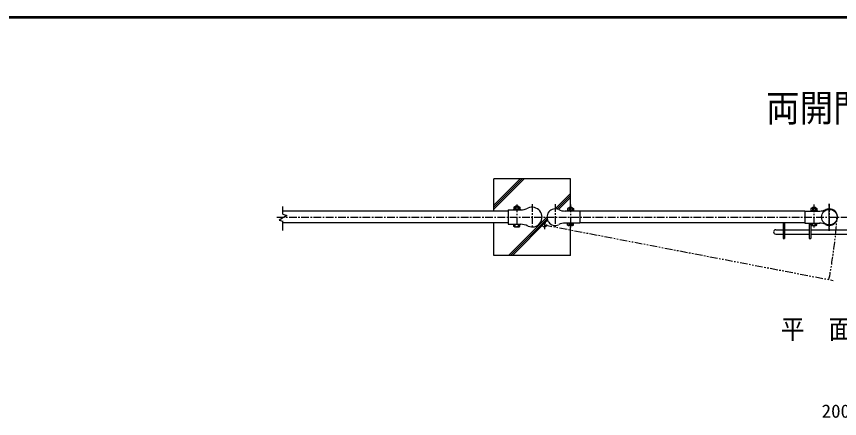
# Model space of a CAD drawing. Units: millimetres, scale not verified. Extents: x -4425 to 4425, y -3150 to 3150.
# Drawn here: x -1032 to 1653, y 1612 to 2925 of the extents above; entities that cross this region are included whole.
import ezdxf
from ezdxf.enums import TextEntityAlignment as Align

# ---------------------------------------------------------------- set-up
doc = ezdxf.new("R2010")
doc.units = ezdxf.units.MM
doc.header["$LTSCALE"] = 20
doc.linetypes.add('USER1', pattern=[2, 1.25, -0.25, 0.25, -0.25])
doc.linetypes.add('USER6', pattern=[2.5, 1.25, -0.25, 0.25, -0.25, 0.25, -0.25])
for name, color, linetype, lineweight in [('0-0_BUHIN', 7, 'Continuous', 25), ('0-1_BOLT', 7, 'Continuous', 25), ('0-2_KOUZOU', 7, 'Continuous', 25), ('0-3_SUNPOU', 1, 'Continuous', 25), ('0-4_KISO', 7, 'Continuous', 25), ('0-8_HATCH', 4, 'Continuous', 25), ('0-9_1', 7, 'Continuous', 25), ('0-E_WAKU', 7, 'Continuous', 25)]:
    doc.layers.add(name, color=color, linetype=linetype, lineweight=lineweight)
doc.styles.add('ＭＳ ゴシック', font='')
doc.styles.get('ＭＳ ゴシック').set_extended_font_data('MS Gothic')

msp = doc.modelspace()

# ---------------------------------------------------------------- linework, layer by layer
at = {"layer": '0-0_BUHIN', "color": 1, "linetype": 'USER1'}
for p, q in [((600.51, 2310.56), (600.51, 2233.91)), ((775.66, 2310.56), (775.66, 2233.91)), ((1569.86, 2310.56), (1569.86, 2233.91)), ((1619.86, 2224.42), (1619.86, 2313.46)), ((-182.7, 2269.64), (3500.09, 2269.64))]:
    msp.add_line(p, q, dxfattribs=at)
at = {"layer": '0-0_BUHIN'}
for p, q in [((572.52, 2293.17), (572.52, 2246.12)), ((572.52, 2293.17), (613.09, 2293.17)), ((805.66, 2289.39), (757.08, 2289.39)), ((805.66, 2289.39), (805.66, 2249.89)), ((1539.86, 2289.39), (1588.44, 2289.39)), ((1539.86, 2289.39), (1539.86, 2249.89)), ((572.52, 2246.12), (613.09, 2246.12)), ((805.66, 2249.89), (757.08, 2249.89)), ((1539.86, 2249.89), (1588.44, 2249.89))]:
    msp.add_line(p, q, dxfattribs=at)
at = {"layer": '0-0_BUHIN', "color": 1, "linetype": 'USER6'}
for p, q in [((690.46, 2254.42), (690.46, 2230.87)), ((690.46, 2244.22), (1632.72, 2063.01))]:
    msp.add_line(p, q, dxfattribs=at)
msp.add_circle((690.46, 2244.29), 6.63, dxfattribs=at)
at = {"layer": '0-0_BUHIN'}
for centre, radius, start, end in [((612.09, 2350.81), 57.64, 270, 295.33168), ((650.51, 2269.64), 32.16, 245.75037, 115.33168), ((725.66, 2269.64), 27, 64.66832, 294.24963), ((757.92, 2337.79), 48.4, 244.66832, 270), ((1587.6, 2337.79), 48.4, 270, 295.33168), ((1619.86, 2269.64), 27, 245.75037, 115.33168), ((612.09, 2188.48), 57.64, 64.66832, 90), ((757.92, 2201.49), 48.4, 90, 115.33168), ((1587.6, 2201.49), 48.4, 64.66832, 90)]:
    msp.add_arc(centre, radius, start, end, dxfattribs=at)
at = {"layer": '0-0_BUHIN', "color": 1, "linetype": 'USER6'}
msp.add_arc((-106.29, 2394.19), 1755.97, 349.2128, 355.93273, dxfattribs=at)
at = {"layer": '0-1_BOLT'}
for p, q in [((590.01, 2295.17), (611.01, 2295.17)), ((593.16, 2303.17), (590.71, 2301.75)), ((593.16, 2303.17), (607.86, 2303.17)), ((595.51, 2301.75), (595.51, 2295.17)), ((605.51, 2301.75), (605.51, 2295.17)), ((607.86, 2303.17), (610.31, 2301.75)), ((611.01, 2295.17), (611.01, 2293.17)), ((765.16, 2291.39), (765.16, 2289.39)), ((786.16, 2291.39), (765.16, 2291.39)), ((786.16, 2289.39), (765.16, 2289.39)), ((768.31, 2299.39), (765.86, 2297.98)), ((765.86, 2297.98), (765.86, 2291.39)), ((783.01, 2299.39), (768.31, 2299.39)), ((770.66, 2297.98), (770.66, 2291.39)), ((780.66, 2297.98), (780.66, 2291.39)), ((783.01, 2299.39), (785.46, 2297.98)), ((783.01, 2299.39), (785.46, 2297.98)), ((785.46, 2297.98), (785.46, 2291.39)), ((786.16, 2291.39), (786.16, 2289.39)), ((1559.36, 2291.39), (1580.36, 2291.39)), ((1562.51, 2299.39), (1560.06, 2297.98)), ((1562.51, 2299.39), (1577.21, 2299.39)), ((1564.86, 2297.98), (1564.86, 2291.39)), ((1574.86, 2297.98), (1574.86, 2291.39)), ((1577.21, 2299.39), (1579.66, 2297.98)), ((1580.36, 2291.39), (1580.36, 2289.39)), ((590.71, 2239.54), (590.71, 2246.12)), ((593.16, 2238.12), (590.71, 2239.54)), ((593.16, 2238.12), (607.86, 2238.12)), ((595.51, 2239.54), (595.51, 2246.12)), ((595.51, 2246.12), (595.51, 2245.62)), ((595.51, 2246.12), (595.51, 2245.62)), ((605.51, 2239.54), (605.51, 2246.12)), ((605.51, 2246.12), (605.51, 2245.62)), ((605.51, 2246.12), (605.51, 2245.62)), ((607.86, 2238.12), (610.31, 2239.54)), ((610.31, 2239.54), (610.31, 2246.12)), ((770.66, 2249.89), (770.66, 2249.39)), ((770.66, 2249.89), (770.66, 2249.39)), ((770.66, 2243.31), (770.66, 2249.89)), ((780.66, 2249.89), (780.66, 2249.39)), ((780.66, 2249.89), (780.66, 2249.39)), ((780.66, 2243.31), (780.66, 2249.89)), ((1560.06, 2243.31), (1560.06, 2249.89)), ((1562.51, 2241.89), (1560.06, 2243.31)), ((1562.51, 2241.89), (1577.21, 2241.89)), ((1564.86, 2243.31), (1564.86, 2249.89)), ((1564.86, 2249.89), (1564.86, 2249.39)), ((1564.86, 2249.89), (1564.86, 2249.39)), ((1574.86, 2243.31), (1574.86, 2249.89)), ((1574.86, 2249.89), (1574.86, 2249.39)), ((1574.86, 2249.89), (1574.86, 2249.39)), ((1577.21, 2241.89), (1579.66, 2243.31)), ((1579.66, 2243.31), (1579.66, 2249.89))]:
    msp.add_line(p, q, dxfattribs=at)
for points in [[(590.01, 2295.17), (590.01, 2293.17), (611.01, 2293.17)], [(593.16, 2303.17), (590.71, 2301.75), (590.71, 2295.17)], [(593.16, 2303.17), (607.86, 2303.17), (610.31, 2301.75), (610.31, 2295.17)], [(783.01, 2299.39), (768.31, 2299.39), (765.86, 2297.98)], [(1559.36, 2291.39), (1559.36, 2289.39), (1580.36, 2289.39)], [(1562.51, 2299.39), (1560.06, 2297.98), (1560.06, 2291.39)], [(1562.51, 2299.39), (1577.21, 2299.39), (1579.66, 2297.98), (1579.66, 2291.39)], [(783.01, 2241.89), (768.31, 2241.89), (765.86, 2243.31), (765.86, 2249.89)], [(783.01, 2241.89), (785.46, 2243.31), (785.46, 2249.89)]]:
    msp.add_lwpolyline(points, dxfattribs=at)
for centre, radius, start, end in [((593.29, 2300.72), 2.45, 24.94299, 92.968), ((593.29, 2300.72), 2.45, 24.94299, 92.968), ((600.51, 2295.89), 10, 46.67952, 133.32048), ((600.51, 2293.62), 9.54, 58.40741, 121.59259), ((600.51, 2293.62), 9.54, 58.40741, 121.59259), ((607.74, 2300.72), 2.45, 87.032, 155.05701), ((607.74, 2300.72), 2.45, 87.032, 155.05701), ((768.44, 2296.95), 2.45, 24.94299, 92.968), ((768.44, 2296.95), 2.45, 24.94299, 92.968), ((775.66, 2292.12), 10, 46.67952, 133.32048), ((775.66, 2289.85), 9.54, 58.40741, 121.59259), ((775.66, 2289.85), 9.54, 58.40741, 121.59259), ((782.89, 2296.95), 2.45, 87.032, 155.05701), ((782.89, 2296.95), 2.45, 87.032, 155.05701), ((1562.64, 2296.95), 2.45, 24.94299, 92.968), ((1562.64, 2296.95), 2.45, 24.94299, 92.968), ((1569.86, 2292.12), 10, 46.67952, 133.32048), ((1569.86, 2289.85), 9.54, 58.40741, 121.59259), ((1569.86, 2289.85), 9.54, 58.40741, 121.59259), ((1577.09, 2296.95), 2.45, 87.032, 155.05701), ((1577.09, 2296.95), 2.45, 87.032, 155.05701), ((593.29, 2240.57), 2.45, 267.032, 335.05701), ((600.51, 2247.67), 9.54, 238.40741, 301.59259), ((607.74, 2240.57), 2.45, 204.94299, 272.968), ((768.44, 2244.34), 2.45, 267.032, 335.05701), ((775.66, 2251.44), 9.54, 238.40741, 301.59259), ((782.89, 2244.34), 2.45, 204.94299, 272.968), ((1562.64, 2244.34), 2.45, 267.032, 335.05701), ((1569.86, 2251.44), 9.54, 238.40741, 301.59259), ((1577.09, 2244.34), 2.45, 204.94299, 272.968)]:
    msp.add_arc(centre, radius, start, end, dxfattribs=at)
at = {"layer": '0-2_KOUZOU', "color": 1, "linetype": 'USER1'}
for p, q in [((650.51, 2312.4), (650.51, 2233.11)), ((725.66, 2312.4), (725.66, 2233.11)), ((1619.86, 2312.88), (1619.86, 2224.85)), ((1619.86, 2312.4), (1619.86, 2233.11)), ((1619.86, 2236.49), (1619.86, 2302.06))]:
    msp.add_line(p, q, dxfattribs=at)
at = {"layer": '0-2_KOUZOU', "color": 3}
for p, q in [((-163.14, 2279.56), (-163.14, 2304)), ((-163.14, 2225.65), (-163.14, 2256.3))]:
    msp.add_line(p, q, dxfattribs=at)
at = {"layer": '0-2_KOUZOU'}
for p, q in [((572.52, 2288.64), (-163.14, 2288.64)), ((1539.86, 2288.64), (805.66, 2288.64)), ((572.52, 2250.64), (-163.14, 2250.64)), ((1539.86, 2250.64), (805.66, 2250.64))]:
    msp.add_line(p, q, dxfattribs=at)
at = {"layer": '0-2_KOUZOU', "color": 3}
msp.add_lwpolyline([(-163.14, 2279.56), (-150.12, 2275.15), (-175.48, 2259.45), (-163.14, 2256.3)], dxfattribs=at)
at = {"layer": '0-2_KOUZOU', "color": 1}
msp.add_circle((1619.86, 2269.64), 25.4, dxfattribs=at)
at = {"layer": '0-4_KISO'}
for p, q in [((525.51, 2288.65), (525.51, 2394.64)), ((525.51, 2144.64), (525.51, 2250.65)), ((775.51, 2144.64), (775.51, 2249.9)), ((775.51, 2144.64), (525.51, 2144.64))]:
    msp.add_line(p, q, dxfattribs=at)
msp.add_lwpolyline([(775.51, 2289.4), (775.51, 2394.64), (525.51, 2394.64)], dxfattribs=at)
at = {"layer": '0-8_HATCH'}
for p, q in [((525.51, 2302.43), (617.73, 2394.64)), ((525.51, 2296.18), (623.98, 2394.64)), ((525.51, 2308.68), (611.48, 2394.64)), ((725.61, 2296.64), (775.51, 2346.55)), ((731.27, 2296.06), (775.51, 2340.3)), ((736.04, 2294.57), (775.51, 2334.05)), ((573.61, 2144.64), (698.66, 2269.69)), ((579.86, 2144.64), (699.25, 2264.03)), ((586.11, 2144.64), (700.74, 2259.27))]:
    msp.add_line(p, q, dxfattribs=at)
at = {"layer": '0-9_1'}
for p, q in [((1469.18, 2250.64), (1469.18, 2199.77)), ((1474.18, 2250.64), (1474.18, 2199.77)), ((1554.18, 2249.89), (1554.18, 2199.77)), ((1559.18, 2249.89), (1559.18, 2199.77)), ((1445.18, 2228.27), (1469.18, 2228.27)), ((1445.18, 2214.27), (1469.18, 2214.27)), ((1474.18, 2228.27), (1554.18, 2228.27)), ((1474.18, 2214.27), (1554.18, 2214.27)), ((1559.18, 2228.27), (1747.16, 2228.27)), ((1559.18, 2214.27), (1747.16, 2214.27)), ((1469.18, 2199.77), (1474.18, 2199.77)), ((1554.18, 2199.77), (1559.18, 2199.77))]:
    msp.add_line(p, q, dxfattribs=at)
msp.add_arc((1445.18, 2221.27), 7, 90, 270, dxfattribs=at)
at = {"layer": '0-E_WAKU'}
msp.add_line((-4048.09, 2923), (4197.91, 2923), dxfattribs=at)
msp.add_lwpolyline([(-4050.09, 2925), (4199.91, 2925), (4199.91, -2925), (-4050.09, -2925)], close=True, dxfattribs=at)
msp.add_lwpolyline([(-4046.09, -2921), (-4046.09, 2921), (4195.91, 2921)], dxfattribs=at)

# ---------------------------------------------------------------- texts
at = {"layer": '0-3_SUNPOU', "color": 3, "style": 'ＭＳ ゴシック', "width": 1.05}
msp.add_text('2000', height=43.3, dxfattribs=at).set_placement((1594.76, 1601.55), align=Align.BOTTOM_LEFT)
at = {"layer": '0-9_1', "color": 4, "style": 'ＭＳ ゴシック', "width": 0.9}
for s, height, p in [('両開門扉', 89.14, (1413.29, 2554.9)), ('平\u3000面\u3000図', 63.67, (1461.38, 1852.82))]:
    msp.add_text(s, height=height, dxfattribs=at).set_placement(p, align=Align.BOTTOM_LEFT)

doc.saveas('drawing.dxf')
